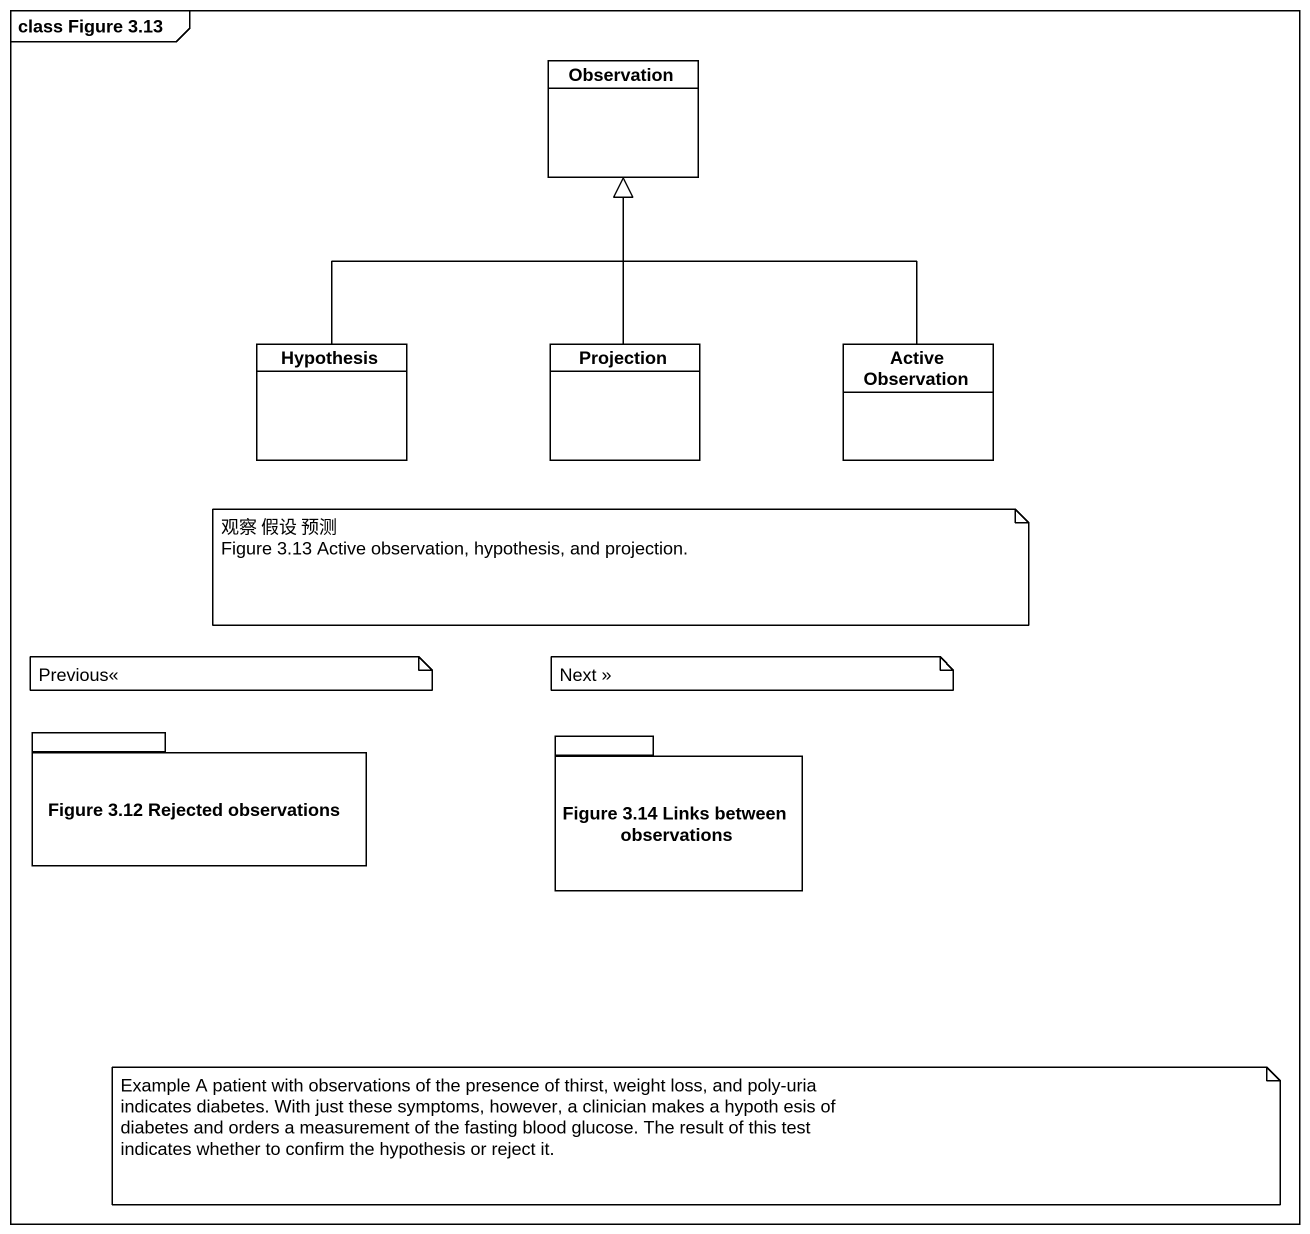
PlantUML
@startuml
mainframe class Figure 3.13
hide circle
hide empty members
class Observation
class Hypothesis
class Projection
class "Active Observation" as Active_Observation
package "Figure 3.12 Rejected observations" as Figure_3_12_Rejected {
}
package "Figure 3.14 Links between observations" as Figure_3_14_Links_between {
}
Hypothesis -up-|> Observation
Projection -up-|> Observation
Active_Observation -up-|> Observation
note as N1
  观察 假设 预测
  Figure 3.13 Active observation, hypothesis, and projection.
end note
note as N2
  Previous<<
end note
note as N3
  Next >>
end note
note as N4
  Example A patient with observations of the presence of thirst, weight loss, and poly-uria
  indicates diabetes. With just these symptoms, however, a clinician makes a hypoth esis of
  diabetes and orders a measurement of the fasting blood glucose. The result of this test
  indicates whether to confirm the hypothesis or reject it.
end note
@enduml
